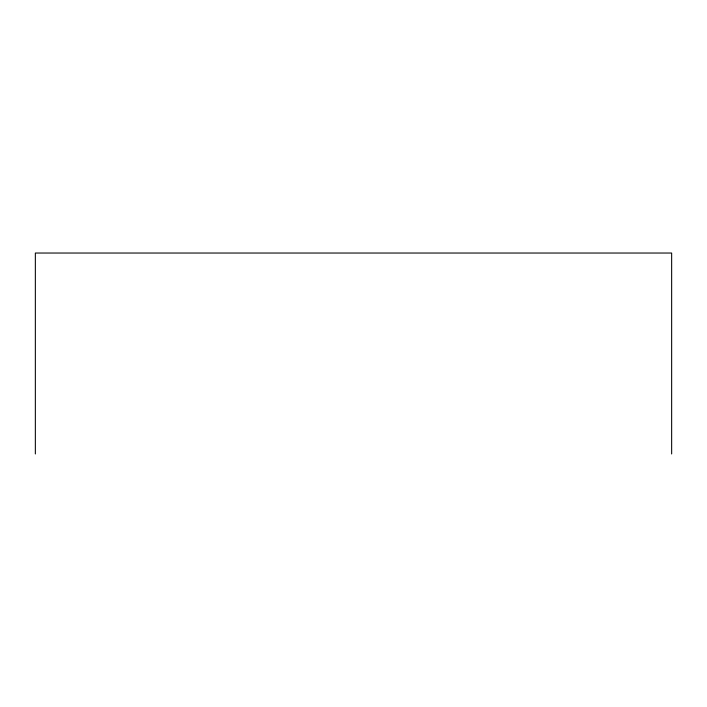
<?xml version="1.0" encoding="UTF-8"?>
<svg xmlns="http://www.w3.org/2000/svg" width="707" height="707" viewBox="0 0 707 707"><rect width="100%" height="100%" fill="white"/><g stroke="black" fill="none" stroke-linecap="round" stroke-linejoin="round"><path stroke-width="1.06" d="M671.65 453.965L671.65 253.035L35.35 253.035L35.35 453.965"/></g></svg>
